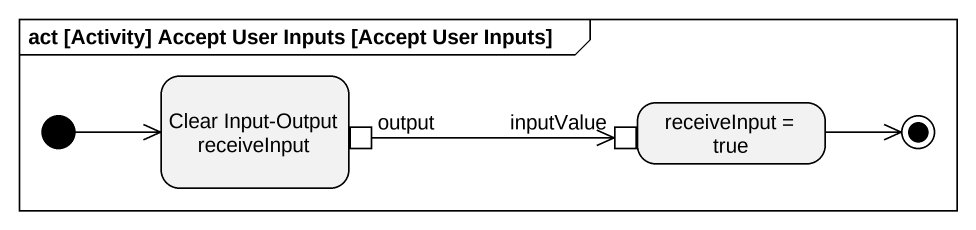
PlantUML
@startuml
mainframe act [Activity] Accept User Inputs [Accept User Inputs]
hide empty description
state "Clear Input-Output receiveInput" as Clear_Input_Output {
  state output <<outputPin>>
}
state "receiveInput = true" as receiveInput_true {
  state inputValue <<inputPin>>
}
[*] -right-> Clear_Input_Output
output -right-> inputValue
receiveInput_true -right-> [*]
@enduml
